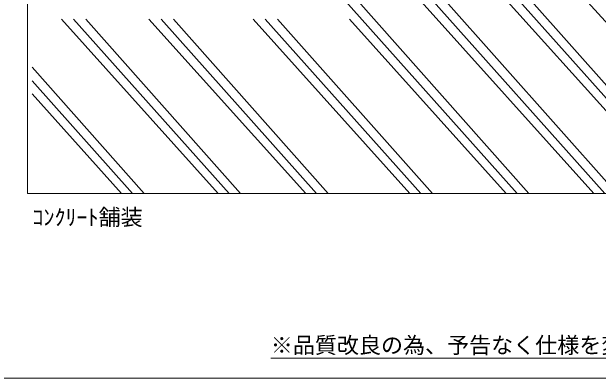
# Model space of a CAD drawing. Units: millimetres, scale not verified. Extents: x -1191 to 1113, y -825 to 791.
# Drawn here: x 469 to 894.8, y -824.7 to -558.7 of the extents above; entities that cross this region are included whole.
import ezdxf
from ezdxf.enums import TextEntityAlignment as Align

# ---------------------------------------------------------------- set-up
doc = ezdxf.new("R2010")
doc.units = ezdxf.units.MM
doc.header["$LTSCALE"] = 8
doc.layers.add('0-0', color=7, linetype='Continuous', lineweight=18)
doc.styles.add('ＭＳ ゴシック', font='')
doc.styles.get('ＭＳ ゴシック').set_extended_font_data('MS Gothic')

msp = doc.modelspace()

# ---------------------------------------------------------------- linework, layer by layer
at = {"layer": '0-0'}
for p, q in [((618.15, -446.452), (836.058, -690.544)), ((628.12, -446.901), (844.461, -690.544)), ((744.326, -446.452), (928.653, -652.928)), ((792.547, -446.452), (928.653, -597.689)), ((755.27, -447.997), (928.653, -643.77)), ((706.136, -463.12), (908.083, -690.544)), ((765.483, -480.557), (928.653, -662.065)), ((707.469, -485.622), (891.684, -690.544)), ((726.856, -496.966), (899.672, -690.544)), ((505.053, -564.018), (618.807, -690.544)), ((513.826, -564.018), (626.79, -690.544)), ((522.847, -564.018), (635.198, -690.544)), ((568.678, -564.018), (682.421, -690.544)), ((577.449, -564.018), (690.404, -690.544)), ((586.461, -564.018), (698.812, -690.544)), ((644.308, -564.018), (758.047, -690.544)), ((653.079, -564.018), (766.034, -690.544)), ((662.091, -564.018), (774.442, -690.544)), ((714.333, -564.018), (828.079, -690.544)), ((483.832, -598.975), (565.174, -690.544)), ((483.832, -608.882), (556.767, -690.544)), ((483.832, -618.321), (548.783, -690.544)), ((657.082, -810.076), (1089.082, -810.076)), ((-1191.497, -824.711), (1112.503, -824.711))]:
    msp.add_line(p, q, dxfattribs=at)
for points in [[(-1191.497, -824.711), (1112.503, -824.711), (1112.503, 791.289), (-1191.497, 791.289)], [(480.574, -690.544), (928.653, -690.544), (928.653, -135.86), (480.574, -135.86)], [(480.574, -135.86), (480.574, -690.544), (928.653, -690.544), (928.653, -135.86)], [(928.653, -690.544), (928.653, -135.86), (480.574, -135.86), (480.574, -690.544)]]:
    msp.add_lwpolyline(points, close=True, dxfattribs=at)

# ---------------------------------------------------------------- texts
at = {"layer": '0-0', "color": 4, "style": 'ＭＳ ゴシック'}
for s, p in [('ｺﾝｸﾘｰﾄ舗装', (484.051, -717.218)), ('※品質改良の為、予告なく仕様を変更する場合があります。', (657.082, -810.076))]:
    msp.add_text(s, height=11.73, dxfattribs=at).set_placement(p, align=Align.BOTTOM_LEFT)

doc.saveas('drawing.dxf')
